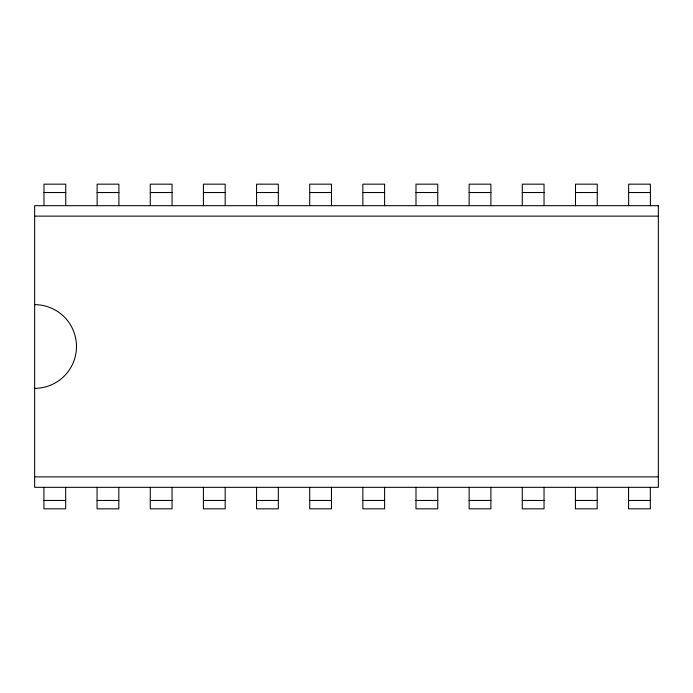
<?xml version="1.0" encoding="UTF-8"?>
<svg xmlns="http://www.w3.org/2000/svg" width="693" height="693" viewBox="0 0 693 693"><rect width="100%" height="100%" fill="white"/><g stroke="black" fill="none" stroke-linecap="round" stroke-linejoin="round"><path stroke-width="1.04" d="M43.988 192.533L65.748 192.533M97.133 192.533L118.893 192.533M150.277 192.533L172.037 192.533M203.421 192.533L225.182 192.533M256.566 192.533L278.326 192.533M309.71 192.533L331.471 192.533M362.855 192.533L384.606 192.533M415.991 192.533L437.751 192.533M469.135 192.533L490.895 192.533M522.279 192.533L544.04 192.533M575.493 192.533L597.253 192.533M628.638 192.533L650.398 192.533M34.65 216.129L658.35 216.129M34.65 476.871L658.35 476.871M43.919 500.467L65.679 500.467M97.063 500.467L118.824 500.467M150.277 500.467L172.037 500.467M203.421 500.467L225.182 500.467M256.566 500.467L278.326 500.467M309.71 500.467L331.471 500.467M362.855 500.467L384.606 500.467M415.991 500.467L437.751 500.467M469.135 500.467L490.895 500.467M522.279 500.467L544.04 500.467M575.424 500.467L597.184 500.467M628.568 500.467L650.329 500.467M650.398 205.674L650.398 184.165L628.638 184.165L628.638 205.674M650.329 487.326L650.329 508.835L628.568 508.835L628.568 487.326M597.253 205.674L597.253 184.165L575.493 184.165L575.493 205.674M597.184 487.326L597.184 508.835L575.424 508.835L575.424 487.326M544.04 205.674L544.04 184.165L522.279 184.165L522.279 205.674M544.04 487.326L544.04 508.835L522.279 508.835L522.279 487.326M490.895 205.674L490.895 184.165L469.135 184.165L469.135 205.674M490.895 487.326L490.895 508.835L469.135 508.835L469.135 487.326M437.751 205.674L437.751 184.165L415.991 184.165L415.991 205.674M437.751 487.326L437.751 508.835L415.991 508.835L415.991 487.326M384.606 205.674L384.606 184.165L362.855 184.165L362.855 205.674M384.606 487.326L384.606 508.835L362.855 508.835L362.855 487.326M331.471 205.674L331.471 184.165L309.71 184.165L309.71 205.674M331.471 487.326L331.471 508.835L309.71 508.835L309.71 487.326M278.326 205.674L278.326 184.165L256.566 184.165L256.566 205.674M278.326 487.326L278.326 508.835L256.566 508.835L256.566 487.326M225.182 205.674L225.182 184.165L203.421 184.165L203.421 205.674M225.182 487.326L225.182 508.835L203.421 508.835L203.421 487.326M172.037 205.674L172.037 184.165L150.277 184.165L150.277 205.674M172.037 487.326L172.037 508.835L150.277 508.835L150.277 487.326M118.893 205.674L118.893 184.165L97.133 184.165L97.133 205.674M118.824 487.326L118.824 508.835L97.063 508.835L97.063 487.326M65.748 205.674L65.748 184.165L43.988 184.165L43.988 205.674M65.679 487.326L65.679 508.835L43.919 508.835L43.919 487.326M34.65 304.651A41.849 41.849 0 0 1 76.499 346.5A41.849 41.849 0 0 1 34.65 388.349M658.35 205.674L34.65 205.674L34.65 487.326L658.35 487.326L658.35 205.674"/></g></svg>
